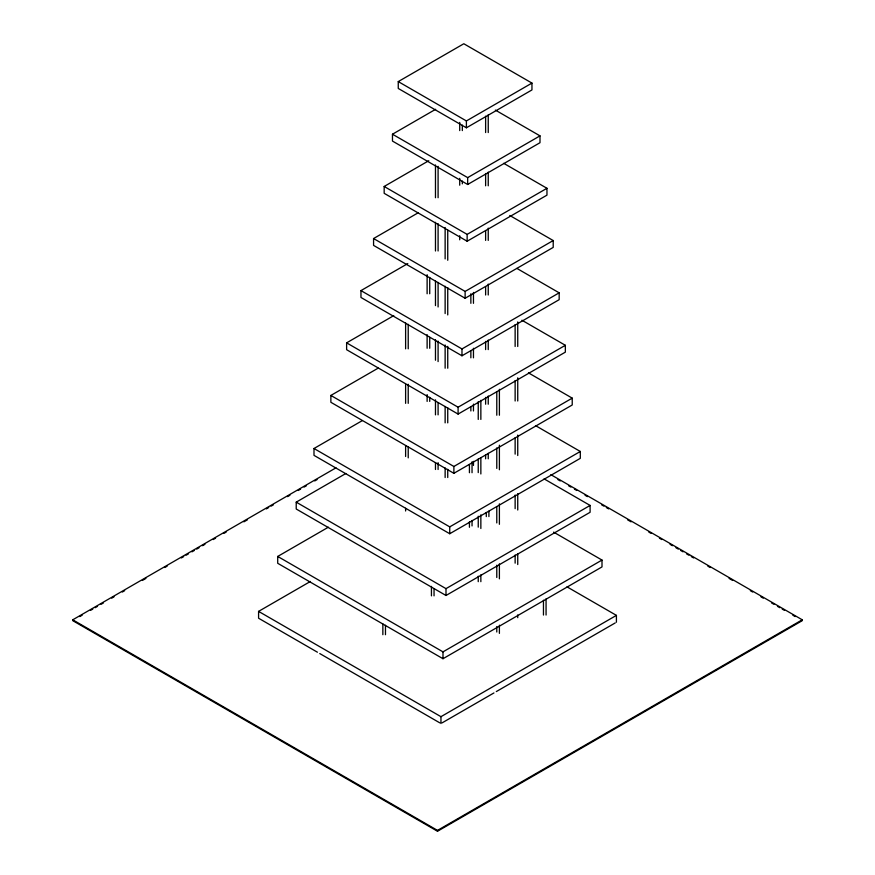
<?xml version="1.0" encoding="UTF-8"?>
<svg xmlns="http://www.w3.org/2000/svg" width="875" height="875" viewBox="0 0 875 875"><rect width="100%" height="100%" fill="white"/><g stroke="black" fill="none" stroke-linecap="round" stroke-linejoin="round"><path stroke-width="1.31" d="M398.256 81.594L463.816 43.75L531.956 83.092L531.956 89.939L466.397 127.794L398.256 88.452L398.256 81.594L466.397 120.936L531.956 83.092M495.359 110.086L539.995 135.866L539.995 142.712L467.666 184.483L392.47 141.072L392.47 134.214L435.641 109.298M503.727 163.33L546.962 188.289L546.962 195.147L467.141 241.227L384.169 193.32L384.169 186.473L428.772 160.716M392.47 134.214L467.666 177.625L539.995 135.866M509.775 215.48L553.208 240.548L553.208 247.406L465.128 298.255L373.57 245.394L373.57 238.547L418.195 212.778M516.884 268.406L559.169 292.83L559.169 299.677L461.978 355.786L360.959 297.467L360.959 290.609L407.794 263.572M384.169 186.473L467.141 234.38L546.962 188.289M521.927 320.228L565.348 345.297L565.348 352.144L458.095 414.072L346.62 349.705L346.62 342.858L393.761 315.634M373.57 238.547L465.128 291.408L553.208 240.548M528.456 372.87L572.228 398.136L572.228 404.983L453.884 473.309L330.87 402.292L330.87 395.445L378.208 368.113M360.959 290.609L461.978 348.939L559.169 292.83M535.467 425.589L580.311 451.478L580.311 458.336L449.728 533.728L313.994 455.361L313.994 448.503L362.228 420.656M550.823 474.644L802.255 619.806L802.255 620.659L437.5 831.25L72.745 620.659L72.745 619.806L335.978 467.83M79.822 616.569L82.184 615.202M90.453 610.433L92.805 609.077M95.167 607.709L97.53 606.342M101.073 604.308L103.436 602.941M111.694 598.172L114.056 596.805M122.325 592.036L124.677 590.669M142.384 580.453L145.928 578.408M164.817 567.503L167.18 566.136M181.344 557.955L183.706 556.598M186.069 555.231L188.431 553.875M191.964 551.83L194.327 550.462M196.689 549.095L199.052 547.739M202.595 545.694L204.947 544.327M213.216 539.558L215.578 538.191M223.836 533.422L226.198 532.066M243.906 521.839L247.45 519.794M266.339 508.889L268.702 507.522M271.053 506.166L273.416 504.798M287.58 496.617L289.942 495.261M298.211 490.492L300.573 489.125M304.106 487.08L306.469 485.712M314.738 480.944L317.089 479.588M346.62 342.858L458.095 407.214L565.348 345.297M544.097 478.877L590.1 505.433L590.1 512.291L445.998 595.481L296.22 509.009L296.22 502.152L345.822 473.517M553.602 532.12L602 560.066L602 566.913L442.991 658.722L277.714 563.292L277.714 556.445L328.366 527.198M330.87 395.445L453.884 466.463L572.228 398.136M317.417 652.203L258.584 618.231L258.584 611.384L310.395 581.47M313.994 448.503L449.728 526.87L580.311 451.478M296.22 502.152L445.998 588.634L590.1 505.433M277.714 556.445L442.991 651.864L602 560.066M258.584 611.384L440.956 716.68L616.416 615.377L616.416 622.234M442.137 722.848L493.948 692.934M496.311 691.578L615.245 622.913M72.745 619.806L437.5 830.397L802.255 619.806M557.911 479.588L560.263 480.944M568.531 485.712L570.894 487.08M574.427 489.125L576.789 490.492M585.058 495.261L587.42 496.617M601.584 504.798L603.947 506.166M606.298 507.522L608.661 508.889M627.55 519.794L631.094 521.839M648.802 532.066L651.164 533.422M659.422 538.191L661.784 539.558M670.053 544.327L672.405 545.694M675.948 547.739L678.311 549.095M680.673 550.462L683.036 551.83M686.569 553.875L688.931 555.231M691.294 556.598L693.656 557.955M707.82 566.136L710.183 567.503M729.072 578.408L732.616 580.453M750.323 590.669L752.675 592.036M760.944 596.805L763.306 598.172M771.564 602.941L773.927 604.308M777.47 606.342L779.833 607.709M782.195 609.077L784.547 610.433M792.816 615.202L795.178 616.569M567 586.852L616.416 615.377M319.769 653.559L439.786 722.848M546.066 598.905L546.066 615.038M543.462 600.25L543.462 615.038M517.738 321.945L517.738 346.478M517.738 377.825L517.738 400.991M517.738 435.061L517.738 455.503M517.738 493.664L517.738 510.016M517.738 553.623L517.738 564.528M517.738 614.95L517.738 617.673M515.134 324.669L515.134 346.478M515.134 380.548L515.134 400.991M515.134 437.784L515.134 454.136M515.134 495.02L515.134 508.648M515.134 554.991L515.134 563.161M499.395 389.32L499.395 415.22M499.395 445.222L499.395 469.766M499.395 503.847L499.395 524.3M499.395 563.839L499.395 578.834M499.395 625.188L499.395 633.369M496.781 392.044L496.781 415.22M496.781 447.945L496.781 468.398M496.781 506.57L496.781 522.933M496.781 565.195L496.781 577.467M496.781 626.555L496.781 632.002M488.906 511.131L488.906 516.589M488.239 114.811L488.239 132.552M488.239 172.145L488.239 185.795M488.239 228.113L488.239 240.395M488.239 284.08L488.239 294.995M488.239 340.047L488.239 349.595M488.239 396.014L488.239 404.206M488.239 453.348L488.239 458.806M486.292 512.498L486.292 516.589M485.625 116.178L485.625 132.552M485.625 173.512L485.625 185.795M485.625 230.836L485.625 240.395M485.625 286.803L485.625 294.995M485.625 341.414L485.625 349.595M485.625 397.381L485.625 404.206M485.625 454.716L485.625 458.806M480.856 400.334L480.856 419.42M480.856 457.603L480.856 473.966M480.856 514.861L480.856 528.5M480.856 574.853L480.856 581.667M478.242 401.702L478.242 419.42M478.242 458.959L478.242 472.598M478.242 516.228L478.242 527.133M478.242 576.22L478.242 581.667M473.462 292.425L473.462 303.319M473.462 348.283L473.462 357.82M473.462 404.141L473.462 410.955M473.462 461.366L473.462 465.445M472.041 461.803L472.041 472.719M472.041 520.461L472.041 525.919M470.859 293.781L470.859 303.319M470.859 351.006L470.859 357.82M470.859 406.864L470.859 410.955M469.427 464.527L469.427 472.719M469.427 521.828L469.427 527.286M467.666 177.625L467.666 184.483M467.141 234.38L467.141 241.227M466.397 120.936L466.397 127.794M465.128 291.408L465.128 298.255M462.328 125.125L462.328 130.583M462.328 181.092L462.328 183.827M461.978 348.939L461.978 355.786M459.714 122.402L459.714 130.583M459.714 178.369L459.714 185.194M459.714 235.692L459.714 239.794M458.095 407.214L458.095 414.072M453.884 466.463L453.884 473.309M449.728 526.87L449.728 533.728M447.738 230.212L447.738 260.269M447.738 287.591L447.738 314.923M447.738 346.347L447.738 368.211M447.738 407.837L447.738 422.866M447.738 469.317L447.738 477.52M445.998 588.634L445.998 595.481M445.134 227.478L445.134 258.902M445.134 286.223L445.134 313.556M445.134 344.98L445.134 368.211M445.134 406.47L445.134 422.866M445.134 467.95L445.134 477.52M442.991 651.864L442.991 658.722M440.956 716.68L440.956 723.527M438.091 166.316L438.091 197.717M438.091 223.672L438.091 250.983M438.091 282.395L438.091 306.972M438.091 341.108L438.091 361.594M438.091 402.566L438.091 414.859M438.091 462.656L438.091 469.481M437.5 830.397L437.5 831.25M435.477 164.948L435.477 197.717M435.477 222.305L435.477 250.983M435.477 281.028L435.477 305.605M435.477 339.752L435.477 360.227M435.477 399.831L435.477 414.859M435.477 462.656L435.477 469.481M434.044 589.094L434.044 595.853M431.441 586.381L431.441 595.853M429.723 277.419L429.723 293.77M429.723 337.367L429.723 348.261M429.723 397.305L429.723 401.395M427.12 274.695L427.12 293.77M427.12 334.644L427.12 348.261M427.12 394.581L427.12 401.395M408.22 324.297L408.22 348.83M408.22 384.256L408.22 403.342M408.22 446.95L408.22 457.855M405.617 322.93L405.617 348.83M405.617 384.256L405.617 403.342M405.617 445.583L405.617 456.488M405.617 508.277L405.617 511M385.47 625.275L385.47 634.692M382.856 623.93L382.856 634.692"/></g></svg>
